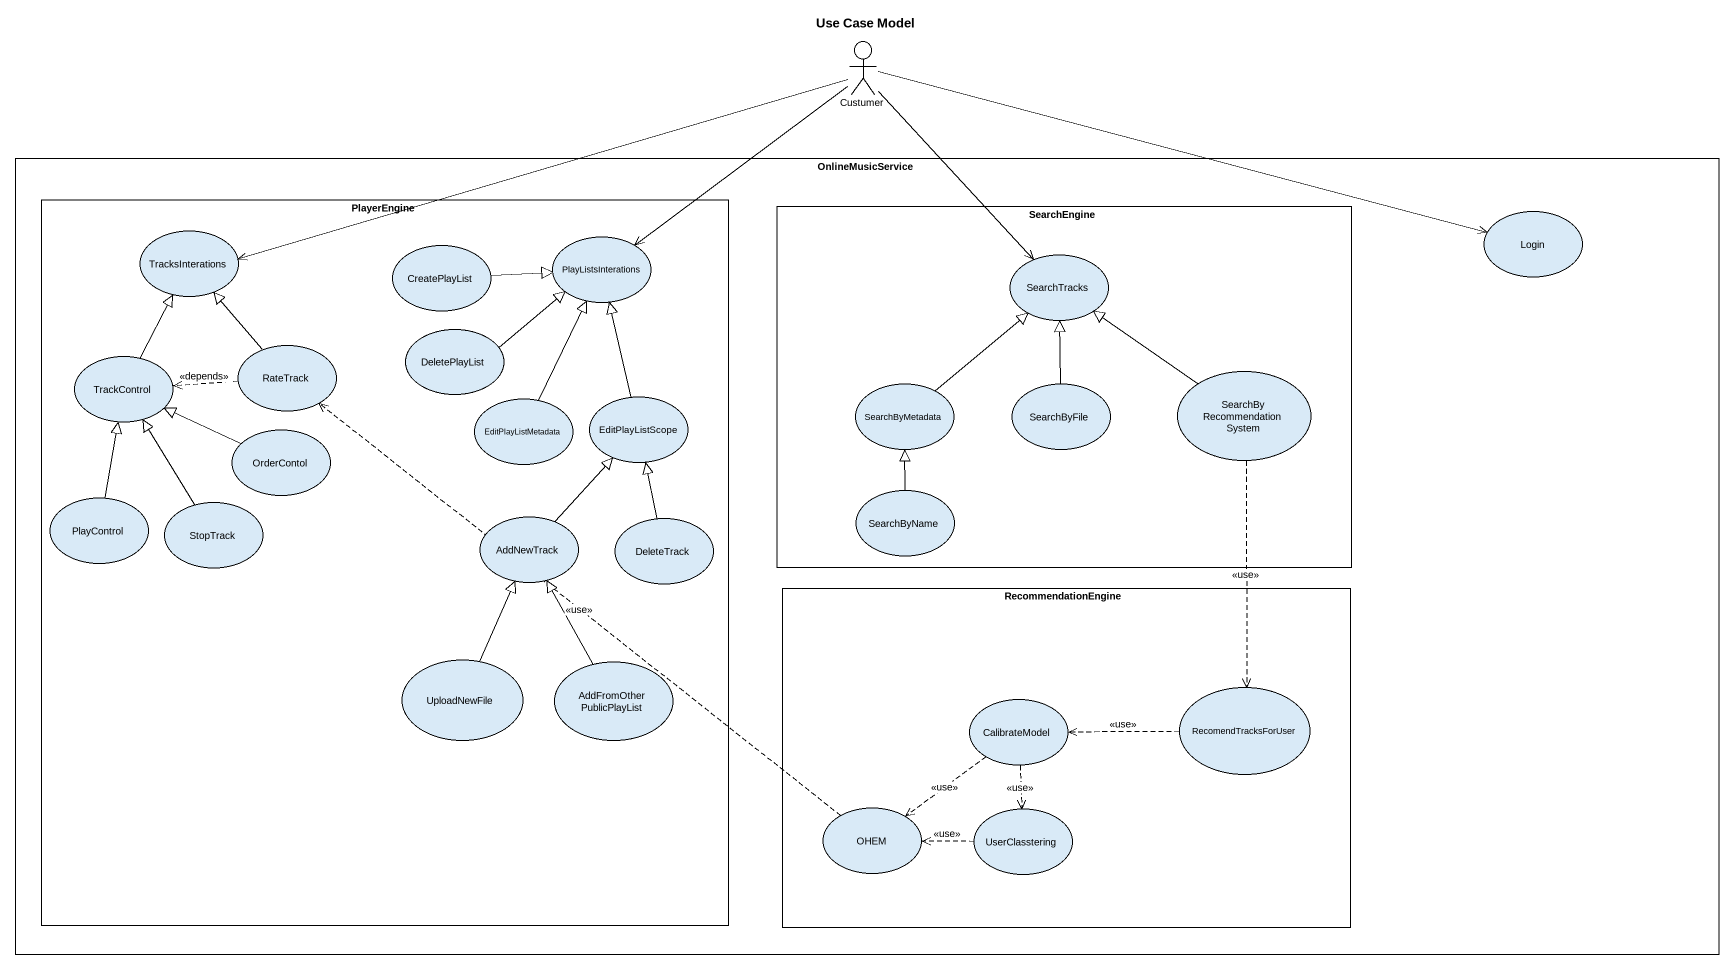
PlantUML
@startuml
title Use Case Model
actor Custumer
rectangle OnlineMusicService {
  rectangle PlayerEngine {
    usecase TracksInterations
    usecase CreatePlayList
    usecase PlayListsInterations
    usecase DeletePlayList
    usecase TrackControl
    usecase RateTrack
    usecase EditPlayListMetadata
    usecase EditPlayListScope
    usecase OrderContol
    usecase PlayControl
    usecase StopTrack
    usecase AddNewTrack
    usecase DeleteTrack
    usecase UploadNewFile
    usecase AddFromOtherPublicPlayList
  }
  rectangle SearchEngine {
    usecase SearchTracks
    usecase SearchByRecommendationSystem
    usecase SearchByMetadata
    usecase SearchByFile
    usecase SearchByName
  }
  usecase Login
  rectangle RecommendationEngine {
    usecase CalibrateModel
    usecase RecomendTracksForUser
    usecase OHEM
    usecase UserClasstering
  }
}
Custumer -right-> Login
Custumer -left-> TracksInterations
Custumer --> SearchTracks
CreatePlayList -right-|> PlayListsInterations
PlayListsInterations <-up- Custumer
DeletePlayList -up-|> PlayListsInterations
TrackControl -up-|> TracksInterations
RateTrack -up-|> TracksInterations
RateTrack .left.> TrackControl : <<depends>>
SearchByRecommendationSystem -up-|> SearchTracks
SearchByRecommendationSystem ..> RecomendTracksForUser : <<use>>
EditPlayListMetadata -up-|> PlayListsInterations
EditPlayListScope -up-|> PlayListsInterations
SearchByMetadata -up-|> SearchTracks
SearchByFile -up-|> SearchTracks
OrderContol -left-|> TrackControl
PlayControl -up-|> TrackControl
StopTrack -up-|> TrackControl
SearchByName -up-|> SearchByMetadata
AddNewTrack -up-|> EditPlayListScope
DeleteTrack -up-|> EditPlayListScope
UploadNewFile -up-|> AddNewTrack
AddFromOtherPublicPlayList -up-|> AddNewTrack
CalibrateModel ..> OHEM : <<use>>
CalibrateModel ..> UserClasstering : <<use>>
RecomendTracksForUser .left.> CalibrateModel : <<use>>
OHEM .up.> RateTrack : <<use>>
UserClasstering .left.> OHEM : <<use>>
@enduml
